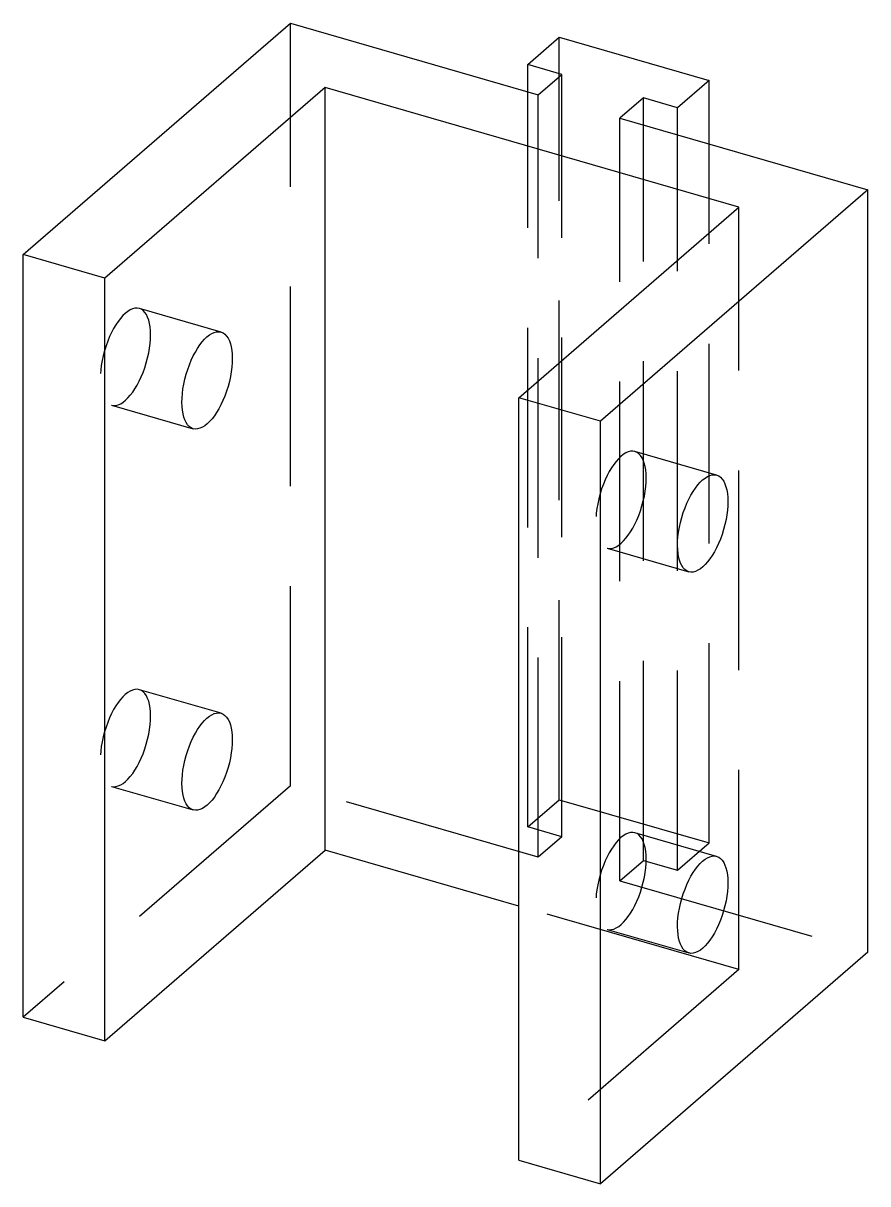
# Model space of a CAD drawing. Header units: millimetres. Extents: x 0 to 26.9, y -5.3 to 31.6.
import ezdxf

# ---------------------------------------------------------------- set-up
doc = ezdxf.new("R2010")
doc.units = ezdxf.units.MM
doc.linetypes.add('HIDDEN', pattern=[9.525, 6.35, -3.175])
doc.layers.get('0').update_dxf_attribs({"color": 253, "lineweight": 70, "true_color": 0x8faf8f})
doc.layers.add('Hidden', color=98, linetype='HIDDEN', lineweight=70, true_color=0x054805)

msp = doc.modelspace()

# ---------------------------------------------------------------- linework, layer by layer
at = {"color": 98, "lineweight": -3, "true_color": 0x054805}
for p, q in [((0, 24.249), (8.5, 31.61)), ((8.5, 31.61), (16.381, 29.335)), ((16.048, 30.297), (17.048, 31.163)), ((17.048, 31.163), (21.811, 29.788)), ((17.131, 29.984), (16.048, 30.297)), ((16.048, 29.431), (16.048, 30.297)), ((16.381, 29.335), (17.131, 29.984)), ((9.598, 29.561), (2.598, 23.499)), ((22.762, 25.761), (9.598, 29.561)), ((9.598, 5.312), (9.598, 29.561)), ((21.811, 29.788), (20.811, 28.922)), ((21.811, 27.767), (21.811, 29.788)), ((19.729, 29.234), (18.979, 28.585)), ((20.811, 28.922), (19.729, 29.234)), ((19.729, 28.368), (19.729, 29.234)), ((20.811, 28.056), (20.811, 28.922)), ((18.979, 28.585), (26.86, 26.31)), ((26.86, 26.31), (18.36, 18.949)), ((26.86, 2.061), (26.86, 26.31)), ((15.762, 19.699), (22.762, 25.761)), ((0, 0), (0, 24.249)), ((2.598, 23.499), (0, 24.249)), ((2.598, -0.75), (2.598, 23.499)), ((18.36, 18.949), (15.762, 19.699)), ((15.762, -4.55), (15.762, 19.699)), ((18.36, -5.3), (18.36, 18.949)), ((2.598, -0.75), (9.598, 5.312)), ((15.762, 3.533), (9.598, 5.312)), ((26.86, 2.061), (18.36, -5.3)), ((0, 0), (2.598, -0.75)), ((15.762, -4.55), (18.36, -5.3))]:
    msp.add_line(p, q, dxfattribs=at)
for centre in [(5.848, 20.251), (21.61, 15.701), (5.848, 8.127), (21.61, 3.577)]:
    msp.add_ellipse(centre, major_axis=(0.444, 1.537), ratio=0.433013, dxfattribs=at)
at = {"layer": 'Hidden', "lineweight": -3}
for p, q in [((8.5, 7.361), (8.5, 31.61)), ((17.048, 6.914), (17.048, 31.163)), ((17.131, 5.736), (17.131, 29.984)), ((16.048, 6.048), (16.048, 29.431)), ((16.381, 5.086), (16.381, 29.335)), ((18.979, 4.336), (18.979, 28.585)), ((19.729, 4.986), (19.729, 28.368)), ((20.811, 4.673), (20.811, 28.056)), ((21.811, 5.539), (21.811, 27.767)), ((22.762, 1.512), (22.762, 25.761)), ((6.292, 21.788), (3.694, 22.538)), ((2.806, 19.464), (5.404, 18.714)), ((22.053, 17.238), (19.455, 17.988)), ((18.568, 14.914), (21.166, 14.164)), ((6.292, 9.664), (3.694, 10.414)), ((8.5, 7.361), (0, 0)), ((2.806, 7.34), (5.404, 6.59)), ((16.381, 5.086), (8.5, 7.361)), ((16.048, 6.048), (17.048, 6.914)), ((17.048, 6.914), (21.811, 5.539)), ((17.131, 5.736), (16.048, 6.048)), ((17.131, 5.736), (16.381, 5.086)), ((22.053, 5.114), (19.455, 5.864)), ((20.811, 4.673), (21.811, 5.539)), ((18.979, 4.336), (19.729, 4.986)), ((19.729, 4.986), (20.811, 4.673)), ((18.979, 4.336), (26.86, 2.061)), ((22.762, 1.512), (15.762, 3.533)), ((18.568, 2.79), (21.166, 2.04)), ((22.762, 1.512), (15.762, -4.55))]:
    msp.add_line(p, q, dxfattribs=at)
at = {"layer": 'Hidden', "lineweight": -3, "extrusion": (-8.00001e-17, 2.3094e-17, -1)}
for centre in [(3.25, 21.001), (19.012, 16.451), (3.25, 8.877), (19.012, 4.327)]:
    msp.add_ellipse(centre, major_axis=(-0.444, -1.537), ratio=0.433013, dxfattribs=at)

doc.saveas('drawing.dxf')
